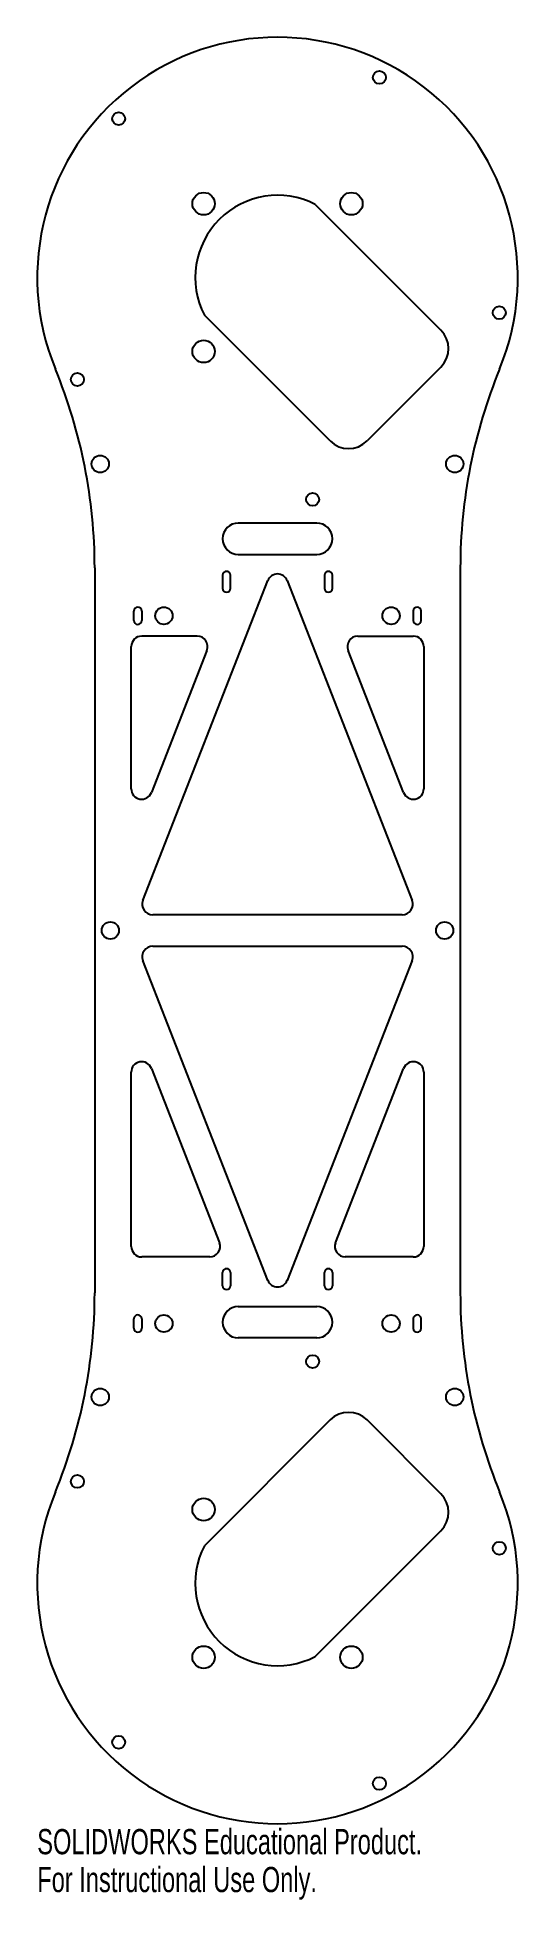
# Model space of a CAD drawing. Header units: millimetres. Extents: x -46 to 46, y -186 to 171.
import ezdxf

# ---------------------------------------------------------------- set-up
doc = ezdxf.new("R2010")
doc.units = ezdxf.units.MM
doc.styles.add('SLDTEXTSTYLE0', font='TXT', dxfattribs={"width": 0.7})

msp = doc.modelspace()

# ---------------------------------------------------------------- linework, layer by layer
at = {"color": 7, "linetype": 'Continuous', "lineweight": 25}
for p, q in [((7.21, 139), (31.29, 114.92)), ((10.08, 93.71), (-14, 117.79)), ((31.29, 107.85), (17.15, 93.71)), ((7.5, 78), (-7.5, 78)), ((-7.5, 72), (7.5, 72)), ((-35, 69.4), (-35, -69.4)), ((-10.5, 68), (-10.5, 65.5)), ((-9, 65.5), (-9, 68)), ((9, 68), (9, 65.5)), ((10.5, 65.5), (10.5, 68)), ((35, 69.4), (35, -69.4)), ((-25.77, 5.73), (-1.86, 66.98)), ((1.86, 66.98), (25.77, 5.73)), ((-27.5, 59.35), (-27.5, 61.15)), ((-26, 61.15), (-26, 59.35)), ((26, 61.15), (26, 59.35)), ((27.5, 59.35), (27.5, 61.15)), ((-28, 27.13), (-28, 54.35)), ((-15.38, 56.35), (-26, 56.35)), ((-13.51, 53.62), (-24.14, 26.4)), ((24.14, 26.4), (13.51, 53.62)), ((15.38, 56.35), (26, 56.35)), ((28, 54.35), (28, 27.13)), ((23.9, 3), (-23.9, 3)), ((-23.9, -3), (23.9, -3)), ((-1.86, -66.98), (-25.77, -5.73)), ((25.77, -5.73), (1.86, -66.98)), ((-28, -60.5), (-28, -27.13)), ((-24.14, -26.4), (-11.11, -59.77)), ((11.11, -59.77), (24.14, -26.4)), ((28, -27.13), (28, -60.5)), ((-12.98, -62.5), (-26, -62.5)), ((26, -62.5), (12.98, -62.5)), ((-10.5, -68), (-10.5, -65.5)), ((-9, -65.5), (-9, -68)), ((9, -68), (9, -65.5)), ((10.5, -65.5), (10.5, -68)), ((-27.5, -76.15), (-27.5, -74.35)), ((-26, -74.35), (-26, -76.15)), ((-7.5, -72), (7.5, -72)), ((26, -74.35), (26, -76.15)), ((27.5, -76.15), (27.5, -74.35)), ((7.5, -78), (-7.5, -78)), ((10.08, -93.71), (-14, -117.79)), ((31.29, -107.85), (17.15, -93.71)), ((7.21, -139), (31.29, -114.92))]:
    msp.add_line(p, q, dxfattribs=at)
for centre, radius in [((19.52, 163.31), 1.24), ((-30.41, 155.41), 1.24), ((-14.14, 139.14), 2.15), ((14.14, 139.14), 2.15), ((42.47, 118.27), 1.25), ((-14.14, 110.86), 2.15), ((-38.31, 105.48), 1.25), ((-33.94, 89.31), 1.65), ((33.94, 89.31), 1.65), ((6.73, 82.53), 1.25), ((-21.75, 60.25), 1.65), ((21.75, 60.25), 1.65), ((-32, 0), 1.65), ((32, 0), 1.65), ((-21.75, -75.25), 1.65), ((21.75, -75.25), 1.65), ((6.73, -82.53), 1.25), ((-33.94, -89.31), 1.65), ((33.94, -89.31), 1.65), ((-38.31, -105.48), 1.25), ((-14.14, -110.86), 2.15), ((42.47, -118.27), 1.25), ((-14.14, -139.14), 2.15), ((14.14, -139.14), 2.15), ((-30.41, -155.41), 1.24), ((19.52, -163.31), 1.24)]:
    msp.add_circle(centre, radius, dxfattribs=at)
for centre, radius, start, end in [((0, 125), 46, 337.6168, 202.3832), ((0, 125), 15.75, 62.7528, 207.2472), ((27.75, 111.39), 5, 315, 45), ((-135, 69.4), 100, 0, 22.3832), ((135, 69.4), 100, 157.6168, 180), ((13.61, 97.25), 5, 225, 315), ((-7.5, 75), 3, 90, 270), ((7.5, 75), 3, 270, 90), ((-9.75, 68), 0.75, 0, 180), ((0, 66.25), 2, 21.3179, 158.6821), ((9.75, 68), 0.75, 0, 180), ((-9.75, 65.5), 0.75, 180, 0), ((9.75, 65.5), 0.75, 180, 0), ((-26.75, 61.15), 0.75, 0, 180), ((26.75, 61.15), 0.75, 0, 180), ((-26.75, 59.35), 0.75, 180, 0), ((26.75, 59.35), 0.75, 180, 0), ((-26, 54.35), 2, 90, 180), ((-15.38, 54.35), 2, 338.6821, 90), ((15.38, 54.35), 2, 90, 201.3179), ((26, 54.35), 2, 0, 90), ((-26, 27.13), 2, 180, 338.6821), ((26, 27.13), 2, 201.3179, 0), ((-23.9, 5), 2, 158.6821, 270), ((23.9, 5), 2, 270, 21.3179), ((-23.9, -5), 2, 90, 201.3179), ((23.9, -5), 2, 338.6821, 90), ((-26, -27.13), 2, 21.3179, 180), ((26, -27.13), 2, 0, 158.6821), ((-26, -60.5), 2, 180, 270), ((-12.98, -60.5), 2, 270, 21.3179), ((12.98, -60.5), 2, 158.6821, 270), ((26, -60.5), 2, 270, 0), ((-9.75, -65.5), 0.75, 0, 180), ((0, -66.25), 2, 201.3179, 338.6821), ((9.75, -65.5), 0.75, 0, 180), ((-135, -69.4), 100, 337.6168, 0), ((-9.75, -68), 0.75, 180, 0), ((9.75, -68), 0.75, 180, 0), ((135, -69.4), 100, 180, 202.3832), ((-26.75, -74.35), 0.75, 0, 180), ((-7.5, -75), 3, 90, 270), ((7.5, -75), 3, 270, 90), ((26.75, -74.35), 0.75, 0, 180), ((-26.75, -76.15), 0.75, 180, 360), ((26.75, -76.15), 0.75, 180, 0), ((13.61, -97.25), 5, 45, 135), ((0, -125), 46, 157.6168, 22.3832), ((27.75, -111.39), 5, 315, 45), ((0, -125), 15.75, 152.7528, 297.2472)]:
    msp.add_arc(centre, radius, start, end, dxfattribs=at)

# ---------------------------------------------------------------- texts
at = {"color": 7, "linetype": 'Continuous', "char_height": 4.8336, "attachment_point": 1, "style": 'SLDTEXTSTYLE0'}
for s, insert in [('SOLIDWORKS Educational Product.', (-46, -172.02)), ('For Instructional Use Only.', (-46, -179.27))]:
    msp.add_mtext(s, dxfattribs=dict(at, insert=insert))

doc.saveas('drawing.dxf')
